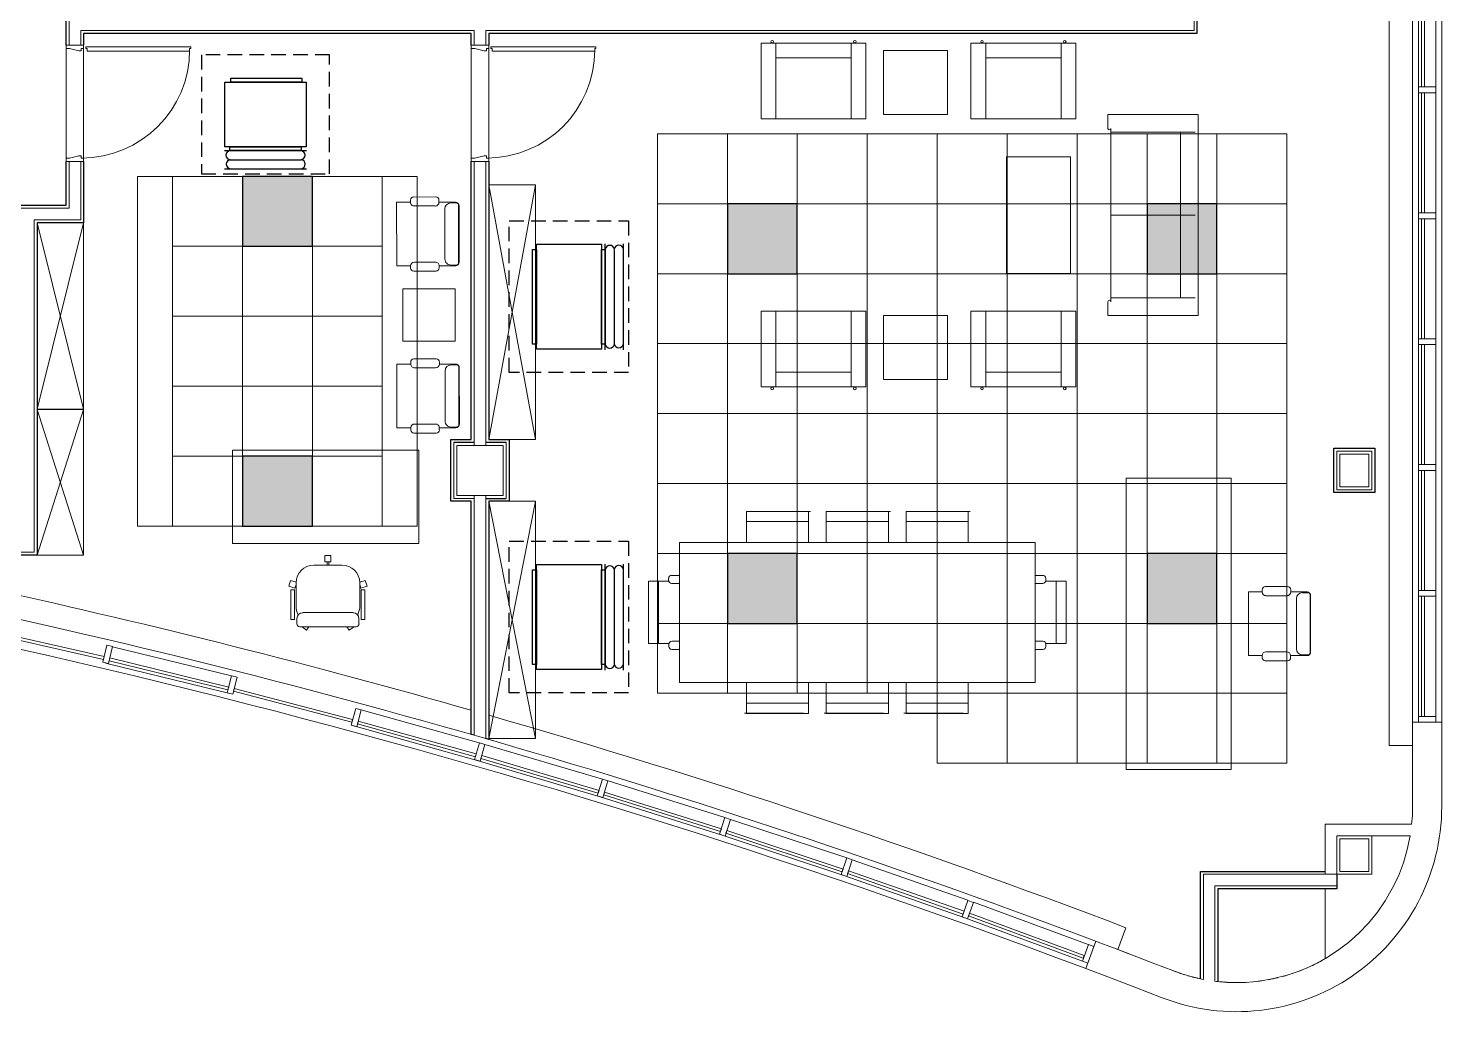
# Model space of a CAD drawing. Header units: millimetres. Extents: x 1722 to 7525, y 2254 to 6279.
# Drawn here: x 6313 to 7525, y 2280 to 3124 of the extents above; entities that cross this region are included whole.
import ezdxf

# ---------------------------------------------------------------- set-up
doc = ezdxf.new("R2010")
doc.units = ezdxf.units.MM
doc.linetypes.add('DASHED2', pattern=[0.375, 0.25, -0.125])
for name, color, linetype in [('-LIGHT', 6, 'Continuous'), ('-SYM', 4, 'Continuous'), ('M-DUCTS', 4, 'Continuous'), ('M-UP', 3, 'Continuous')]:
    doc.layers.add(name, color=color, linetype=linetype)
for name, color, linetype, lineweight in [('A-CLNG', 13, 'Continuous', 9), ('A-CLNG-PATT', 13, 'Continuous', 9), ('A-DOOR', 31, 'Continuous', 9), ('A-DOOR-FRAM', 31, 'Continuous', 18), ('A-FLOR', 192, 'Continuous', 9), ('A-GLAZ-CURT', 52, 'Continuous', 9), ('A-GLAZ-CWMG', 51, 'Continuous', 9), ('A-WALL', 113, 'Continuous', 9), ('A-WALL-FNSH', 113, 'Continuous', 30), ('I-FURN', 30, 'Continuous', 9), ('S-COLS', 52, 'Continuous', 9)]:
    doc.layers.add(name, color=color, linetype=linetype, lineweight=lineweight)

# ---------------------------------------------------------------- blocks, each defined once
blk = doc.blocks.new('za-IN-wood door-single panel - 100x210-5134366-08-Fourth Floor Level__18_90')
at = {"layer": 'A-DOOR'}
for p, q in [((-0.47, 0.048), (-0.45, -0.032)), ((0.45, -0.032), (0.47, 0.048)), ((-0.45, -0.052), (-0.47, -0.052)), ((-0.45, -0.032), (-0.45, -0.052)), ((0.446, -0.981), (0.446, -0.101)), ((0.47, -0.101), (0.446, -0.101)), ((0.45, -0.052), (0.45, -0.032)), ((0.47, -0.052), (0.45, -0.052)), ((0.47, -0.091), (0.47, -0.101)), ((0.484, -0.091), (0.47, -0.091)), ((0.484, -0.091), (0.484, -0.991)), ((0.47, -0.981), (0.446, -0.981)), ((0.47, -0.991), (0.47, -0.981)), ((0.484, -0.991), (0.47, -0.991))]:
    blk.add_line(p, q, dxfattribs=at)
blk.add_arc((0.458, -0.053), 0.928, 180, 270, dxfattribs=at)
at = {"layer": 'A-DOOR-FRAM'}
for p, q in [((-0.5, 0.078), (-0.47, 0.078)), ((-0.5, -0.072), (-0.5, 0.078)), ((-0.47, 0.078), (-0.47, 0.048)), ((0.47, 0.078), (0.5, 0.078)), ((0.47, 0.048), (0.47, 0.078)), ((0.5, 0.078), (0.5, -0.072)), ((-0.47, -0.072), (-0.5, -0.072)), ((-0.47, -0.052), (-0.47, -0.072)), ((0.47, -0.072), (0.47, -0.052)), ((0.5, -0.072), (0.47, -0.072))]:
    blk.add_line(p, q, dxfattribs=at)
blk = doc.blocks.new('za-Column bi Cover - se5_400b_430amm-4961025-08-Fourth Floor Level__18_90')
at = {"layer": 'S-COLS', "lineweight": 15}
for p, q in [((-0.2, 0.215), (0.2, 0.215)), ((-0.2, -0.215), (-0.2, 0.215)), ((0.2, 0.215), (0.2, -0.215)), ((0.2, -0.215), (-0.2, -0.215))]:
    blk.add_line(p, q, dxfattribs=at)
blk = doc.blocks.new('za-Column - se7_250b_280amm-4191843-08-Fourth Floor Level__18_90')
at = {"layer": 'S-COLS', "lineweight": 15}
for p, q in [((-0.15, 0.165), (0.15, 0.165)), ((-0.15, -0.165), (-0.15, 0.165)), ((-0.125, 0.14), (0.125, 0.14)), ((-0.125, -0.14), (-0.125, 0.14)), ((0.125, 0.14), (-0.125, 0.14)), ((-0.125, 0.14), (-0.125, -0.14)), ((0.125, 0.14), (0.125, -0.14)), ((0.125, -0.14), (0.125, 0.14)), ((0.15, 0.165), (0.15, -0.165)), ((0.15, -0.165), (-0.15, -0.165)), ((0.125, -0.14), (-0.125, -0.14)), ((-0.125, -0.14), (0.125, -0.14))]:
    blk.add_line(p, q, dxfattribs=at)
blk = doc.blocks.new('System Panel - Glazed-4624786-08-Fourth Floor Level__18_90')
at = {"layer": 'A-GLAZ-CURT'}
for p, q in [((-0.515, -0.05), (-0.515, -0.024)), ((-0.515, -0.024), (0.515, -0.024)), ((0.515, -0.05), (-0.515, -0.05)), ((0.515, -0.024), (0.515, -0.05))]:
    blk.add_line(p, q, dxfattribs=at)
blk = doc.blocks.new('Rectangular Mullion - 50mm x 150mm-4624781-08-Fourth Floor Level__18_90')
at = {"layer": 'A-GLAZ-CWMG'}
for p, q in [((36.576, -8.172), (36.576, -9.202)), ((36.726, -8.172), (36.726, -9.202))]:
    blk.add_line(p, q, dxfattribs=at)
blk = doc.blocks.new('Rectangular Mullion - 50mm x 150mm-4624683-08-Fourth Floor Level__18_90')
at = {"layer": 'A-GLAZ-CWMG'}
for p, q in [((0.025, 0.075), (-0.025, 0.075)), ((-0.025, 0.075), (-0.025, -0.075)), ((0.025, -0.075), (0.025, 0.075)), ((-0.025, -0.075), (0.025, -0.075))]:
    blk.add_line(p, q, dxfattribs=at)
blk = doc.blocks.new('Rectangular Mullion - 50mm x 150mm-4624785-08-Fourth Floor Level__18_90')
at = {"layer": 'A-GLAZ-CWMG'}
for p, q in [((36.576, -13.572), (36.576, -14.602)), ((36.726, -13.572), (36.726, -14.602))]:
    blk.add_line(p, q, dxfattribs=at)
blk = doc.blocks.new('System Panel - Glazed-4636067-08-Fourth Floor Level__18_90')
at = {"layer": 'A-GLAZ-CURT'}
for p, q in [((-0.525, 0.025), (-0.525, 0.05)), ((-0.525, 0.05), (0.525, 0.05)), ((0.525, 0.025), (-0.525, 0.025)), ((0.525, 0.05), (0.525, 0.025))]:
    blk.add_line(p, q, dxfattribs=at)
blk = doc.blocks.new('System Panel - Glazed-4636068-08-Fourth Floor Level__18_90')
at = {"layer": 'A-GLAZ-CURT'}
for p, q in [((-0.525, 0.0245), (-0.525, 0.0495)), ((-0.525, 0.0495), (0.525, 0.0495)), ((0.525, 0.0245), (-0.525, 0.0245)), ((0.525, 0.0495), (0.525, 0.0245))]:
    blk.add_line(p, q, dxfattribs=at)
blk = doc.blocks.new('Rectangular Mullion - 50mm x 150mm-4638714-08-Fourth Floor Level__18_90')
at = {"layer": 'A-GLAZ-CWMG'}
for p, q in [((33.744, -16.56), (32.758, -16.197)), ((33.693, -16.701), (32.684, -16.33))]:
    blk.add_line(p, q, dxfattribs=at)
blk = doc.blocks.new('Rectangular Mullion - 50mm x 150mm-4638715-08-Fourth Floor Level__18_90')
at = {"layer": 'A-GLAZ-CWMG'}
for p, q in [((32.711, -16.18), (31.719, -15.834)), ((32.684, -16.33), (31.647, -15.967))]:
    blk.add_line(p, q, dxfattribs=at)
blk = doc.blocks.new('Rectangular Mullion - 50mm x 150mm-4638716-08-Fourth Floor Level__18_90')
at = {"layer": 'A-GLAZ-CWMG'}
for p, q in [((31.672, -15.817), (30.674, -15.486)), ((31.647, -15.967), (30.604, -15.621))]:
    blk.add_line(p, q, dxfattribs=at)
blk = doc.blocks.new('Rectangular Mullion - 50mm x 150mm-4622986-08-Fourth Floor Level__18_90')
at = {"layer": 'A-GLAZ-CWMG'}
for p, q in [((-0.05, 0.075), (0, 0.075)), ((-0.05, -0.075), (-0.05, 0.075)), ((0, 0.075), (0, -0.075)), ((0, -0.075), (-0.05, -0.075))]:
    blk.add_line(p, q, dxfattribs=at)
blk = doc.blocks.new('Rectangular Mullion - 50mm x 150mm-4622980-08-Fourth Floor Level__18_90')
at = {"layer": 'A-GLAZ-CWMG'}
for p, q in [((0.025, 0.075), (-0.025, 0.075)), ((-0.025, 0.075), (-0.025, -0.075)), ((0.025, -0.075), (0.025, 0.075)), ((-0.025, -0.075), (0.025, -0.075))]:
    blk.add_line(p, q, dxfattribs=at)
blk = doc.blocks.new('jsdfksdf')
at = {"layer": 'I-FURN'}
for p, q in [((143363.6, 432933.5), (143363.6, 432868.5)), ((143363.6, 432933.5), (143376.3, 432933.5)), ((143363.6, 432933.5), (143363.6, 432868.5)), ((143363.6, 432933.5), (143453.6, 432933.5)), ((143376.3, 432933.5), (143376.3, 432920.8)), ((143376.3, 432933.5), (143440.9, 432933.5)), ((143376.3, 432933.5), (143376.3, 432868.5)), ((143440.9, 432933.5), (143440.9, 432920.8)), ((143440.9, 432933.5), (143440.9, 432868.5)), ((143453.6, 432933.5), (143440.9, 432933.5)), ((143453.6, 432933.5), (143453.6, 432868.5)), ((143453.6, 432933.5), (143453.6, 432868.5)), ((143523.6, 432927.1), (143468.6, 432927.1)), ((143468.6, 432927.1), (143468.6, 432872.1)), ((143468.6, 432872.1), (143468.6, 432927.1)), ((143468.6, 432927.1), (143523.6, 432927.1)), ((143523.6, 432872.1), (143523.6, 432927.1)), ((143523.6, 432927.1), (143523.6, 432872.1)), ((143543.6, 432933.5), (143543.6, 432868.5)), ((143543.6, 432933.5), (143556.3, 432933.5)), ((143543.6, 432933.5), (143543.6, 432868.5)), ((143543.6, 432933.5), (143633.6, 432933.5)), ((143556.3, 432933.5), (143556.3, 432920.8)), ((143556.3, 432933.5), (143620.9, 432933.5)), ((143556.3, 432933.5), (143556.3, 432868.5)), ((143620.9, 432933.5), (143620.9, 432920.8)), ((143620.9, 432933.5), (143620.9, 432868.5)), ((143633.6, 432933.5), (143620.9, 432933.5)), ((143633.6, 432933.5), (143633.6, 432868.5)), ((143633.6, 432933.5), (143633.6, 432868.5)), ((143376.3, 432920.8), (143440.9, 432920.8)), ((143556.3, 432920.8), (143620.9, 432920.8)), ((143363.6, 432868.5), (143376.3, 432868.5)), ((143363.6, 432868.5), (143453.6, 432868.5)), ((143453.6, 432868.5), (143440.9, 432868.5)), ((143468.6, 432872.1), (143523.6, 432872.1)), ((143523.6, 432872.1), (143468.6, 432872.1)), ((143543.6, 432868.5), (143556.3, 432868.5)), ((143543.6, 432868.5), (143633.6, 432868.5)), ((143633.6, 432868.5), (143620.9, 432868.5)), ((143661.1, 432872.2), (143738.6, 432872.2)), ((143661.1, 432860.2), (143661.1, 432872.2)), ((143738.6, 432872.2), (143738.6, 432699.7)), ((143663.6, 432711.6), (143663.6, 432860.2)), ((143736.1, 432857), (143663.6, 432857)), ((143736.1, 432857), (143723.4, 432857)), ((143723.4, 432714.9), (143723.4, 432857)), ((143629.1, 432835.9), (143574.1, 432835.9)), ((143574.1, 432835.9), (143574.1, 432735.9)), ((143574.1, 432735.9), (143574.1, 432835.9)), ((143574.1, 432835.9), (143629.1, 432835.9)), ((143629.1, 432735.9), (143629.1, 432835.9)), ((143629.1, 432835.9), (143629.1, 432735.9)), ((143051, 432796.9), (143062.9, 432796.9)), ((143051, 432796.9), (143051.1, 432742.3)), ((143062.9, 432796.9), (143062.9, 432798.8)), ((143065.5, 432801.4), (143084.6, 432801.5)), ((143084.1, 432793.7), (143066.1, 432793.7)), ((143087.3, 432798.8), (143087.3, 432796.9)), ((143087.3, 432796.9), (143101.6, 432797)), ((143092.3, 432791.2), (143092.4, 432748.1)), ((143101.9, 432796.3), (143097.4, 432796.3)), ((143104.1, 432794.4), (143104.2, 432744.9)), ((143104.5, 432793.8), (143104.6, 432745.5)), ((143736.1, 432785.9), (143663.6, 432785.9)), ((143051.1, 432742.3), (143063, 432742.3)), ((143063, 432740.4), (143063, 432742.3)), ((143066.2, 432745.5), (143084.3, 432745.6)), ((143087.5, 432742.3), (143101.7, 432742.4)), ((143087.5, 432742.3), (143087.5, 432740.5)), ((143102, 432743), (143097.5, 432743)), ((143084.8, 432737.8), (143065.6, 432737.8)), ((143574.1, 432735.9), (143629.1, 432735.9)), ((143629.1, 432735.9), (143574.1, 432735.9)), ((143056.2, 432722.6), (143101.2, 432722.7)), ((143101.2, 432722.7), (143056.2, 432722.6)), ((143056.3, 432677.6), (143056.2, 432722.6)), ((143056.2, 432722.6), (143056.3, 432677.6)), ((143101.2, 432722.7), (143101.3, 432677.7)), ((143101.3, 432677.7), (143101.2, 432722.7)), ((143661.1, 432699.7), (143661.1, 432711.6)), ((143736.1, 432714.9), (143663.6, 432714.9)), ((143736.1, 432714.9), (143723.4, 432714.9)), ((143363.6, 432703.4), (143376.3, 432703.4)), ((143363.6, 432638.4), (143363.6, 432703.4)), ((143363.6, 432703.4), (143453.6, 432703.4)), ((143363.6, 432638.4), (143363.6, 432703.4)), ((143376.3, 432638.4), (143376.3, 432703.4)), ((143440.9, 432638.4), (143440.9, 432703.4)), ((143453.6, 432703.4), (143440.9, 432703.4)), ((143453.6, 432638.4), (143453.6, 432703.4)), ((143453.6, 432638.4), (143453.6, 432703.4)), ((143468.6, 432699.8), (143523.6, 432699.8)), ((143468.6, 432644.8), (143468.6, 432699.8)), ((143523.6, 432699.8), (143468.6, 432699.8)), ((143468.6, 432699.8), (143468.6, 432644.8)), ((143523.6, 432699.8), (143523.6, 432644.8)), ((143523.6, 432644.8), (143523.6, 432699.8)), ((143543.6, 432703.4), (143556.3, 432703.4)), ((143543.6, 432638.4), (143543.6, 432703.4)), ((143543.6, 432703.4), (143633.6, 432703.4)), ((143543.6, 432638.4), (143543.6, 432703.4)), ((143556.3, 432638.4), (143556.3, 432703.4)), ((143620.9, 432638.4), (143620.9, 432703.4)), ((143633.6, 432703.4), (143620.9, 432703.4)), ((143633.6, 432638.4), (143633.6, 432703.4)), ((143633.6, 432638.4), (143633.6, 432703.4)), ((143738.6, 432699.7), (143661.1, 432699.7)), ((143101.3, 432677.7), (143056.3, 432677.6)), ((143056.3, 432677.6), (143101.3, 432677.7)), ((143051.3, 432657.9), (143063.1, 432658)), ((143051.3, 432603.3), (143051.3, 432657.9)), ((143063.1, 432659.9), (143063.1, 432658)), ((143085, 432662.5), (143065.7, 432662.5)), ((143087.7, 432658), (143087.7, 432659.8)), ((143087.7, 432658), (143101.8, 432658)), ((143102.2, 432657.4), (143097.6, 432657.4)), ((143066.4, 432654.7), (143084.4, 432654.8)), ((143092.6, 432609.1), (143092.6, 432652.3)), ((143104.4, 432606), (143104.4, 432655.5)), ((143104.8, 432606.6), (143104.7, 432654.9)), ((143376.3, 432651.1), (143440.9, 432651.1)), ((143376.3, 432638.4), (143376.3, 432651.1)), ((143440.9, 432638.4), (143440.9, 432651.1)), ((143523.6, 432644.8), (143468.6, 432644.8)), ((143468.6, 432644.8), (143523.6, 432644.8)), ((143556.3, 432651.1), (143620.9, 432651.1)), ((143556.3, 432638.4), (143556.3, 432651.1)), ((143620.9, 432638.4), (143620.9, 432651.1)), ((143363.6, 432638.4), (143376.3, 432638.4)), ((143363.6, 432638.4), (143453.6, 432638.4)), ((143376.3, 432638.4), (143440.9, 432638.4)), ((143453.6, 432638.4), (143440.9, 432638.4)), ((143543.6, 432638.4), (143556.3, 432638.4)), ((143543.6, 432638.4), (143633.6, 432638.4)), ((143556.3, 432638.4), (143620.9, 432638.4)), ((143633.6, 432638.4), (143620.9, 432638.4)), ((143051.3, 432603.3), (143063.2, 432603.4)), ((143063.2, 432603.4), (143063.2, 432601.5)), ((143065.8, 432598.8), (143085, 432598.9)), ((143084.4, 432606.6), (143066.4, 432606.6)), ((143087.6, 432601.6), (143087.6, 432603.4)), ((143087.6, 432603.4), (143101.9, 432603.4)), ((143102.3, 432604.1), (143097.7, 432604)), ((142910.1, 432504.2), (142910.1, 432584.2)), ((142910.1, 432584.2), (143070.1, 432584.2)), ((143070.1, 432584.2), (143070.1, 432504.2)), ((143766.9, 432560.3), (143676.9, 432560.3)), ((143676.9, 432560.3), (143676.9, 432310.3)), ((143766.9, 432310.3), (143766.9, 432560.3)), ((143351, 432531.7), (143404.3, 432531.3)), ((143404.3, 432531.7), (143351, 432531.7)), ((143351, 432530.4), (143351, 432531.7)), ((143351, 432529.2), (143351, 432530.4)), ((143351, 432526.6), (143351, 432529.2)), ((143351, 432522.1), (143351, 432526.6)), ((143351, 432523), (143404.3, 432523)), ((143355.3, 432531.5), (143406.1, 432531.5)), ((143404.3, 432531.7), (143404.3, 432530.4)), ((143404.3, 432530.4), (143404.3, 432529.2)), ((143404.3, 432529.2), (143404.3, 432526.6)), ((143404.3, 432526.6), (143404.3, 432522.1)), ((143419.5, 432531.7), (143472.8, 432531.3)), ((143472.8, 432531.7), (143419.5, 432531.7)), ((143419.5, 432530.4), (143419.5, 432531.7)), ((143419.5, 432529.2), (143419.5, 432530.4)), ((143419.5, 432526.6), (143419.5, 432529.2)), ((143419.5, 432522.1), (143419.5, 432526.6)), ((143419.5, 432523), (143472.8, 432523)), ((143423.8, 432531.5), (143474.6, 432531.5)), ((143472.8, 432531.7), (143472.8, 432530.4)), ((143472.8, 432530.4), (143472.8, 432529.2)), ((143472.8, 432529.2), (143472.8, 432526.6)), ((143472.8, 432526.6), (143472.8, 432522.1)), ((143488, 432531.7), (143541.3, 432531.3)), ((143541.3, 432531.7), (143488, 432531.7)), ((143488, 432530.4), (143488, 432531.7)), ((143488, 432529.2), (143488, 432530.4)), ((143488, 432526.6), (143488, 432529.2)), ((143488, 432522.1), (143488, 432526.6)), ((143488, 432523), (143541.3, 432523)), ((143492.3, 432531.5), (143543.1, 432531.5)), ((143541.3, 432531.7), (143541.3, 432530.4)), ((143541.3, 432530.4), (143541.3, 432529.2)), ((143541.3, 432529.2), (143541.3, 432526.6)), ((143541.3, 432526.6), (143541.3, 432522.1)), ((143351, 432519.6), (143351, 432522.1)), ((143351, 432505), (143351, 432519.6)), ((143404.3, 432522.1), (143404.3, 432519.6)), ((143404.3, 432519.6), (143404.3, 432505)), ((143419.5, 432519.6), (143419.5, 432522.1)), ((143419.5, 432505), (143419.5, 432519.6)), ((143472.8, 432522.1), (143472.8, 432519.6)), ((143472.8, 432519.6), (143472.8, 432505)), ((143488, 432519.6), (143488, 432522.1)), ((143488, 432505), (143488, 432519.6)), ((143541.3, 432522.1), (143541.3, 432519.6)), ((143541.3, 432519.6), (143541.3, 432505)), ((143070.1, 432504.2), (142910.1, 432504.2)), ((143293.7, 432385), (143293.7, 432505)), ((143293.7, 432505), (143598.7, 432505)), ((143598.7, 432505), (143293.7, 432505)), ((143293.7, 432505), (143293.7, 432385)), ((143598.7, 432505), (143598.7, 432385)), ((143598.7, 432385), (143598.7, 432505)), ((142989.5, 432493.9), (142989.5, 432488.3)), ((142994.6, 432493.9), (142989.5, 432493.9)), ((142994.6, 432488.3), (142989.5, 432488.3)), ((142991.4, 432488.3), (142991.4, 432485.6)), ((142992.7, 432488.3), (142991.4, 432488.3)), ((142992.7, 432488.3), (142992.7, 432485.6)), ((142994.6, 432493.9), (142994.6, 432488.3)), ((143004.1, 432485.6), (142980, 432485.6)), ((142992.7, 432485.6), (142991.4, 432485.6)), ((143293.7, 432476.8), (143286.9, 432476.8)), ((143605.3, 432476.8), (143598.7, 432476.8)), ((142960, 432472.4), (142958.4, 432467.6)), ((142958.4, 432467.6), (142963.8, 432465.9)), ((142964.8, 432470.9), (142960, 432472.4)), ((142960.3, 432464.3), (142960.3, 432439)), ((142960.3, 432464.3), (142963.5, 432464.3)), ((142963.5, 432464.3), (142963.5, 432439)), ((142963.8, 432465.9), (142964.7, 432468.9)), ((142964.7, 432470.4), (142964.7, 432450.8)), ((143024.1, 432472.4), (143019.4, 432470.9)), ((143019.4, 432470.4), (143019.4, 432450.8)), ((143020.4, 432465.9), (143019.4, 432468.9)), ((143025.7, 432467.6), (143020.4, 432465.9)), ((143020.6, 432464.3), (143020.6, 432439)), ((143023.8, 432464.3), (143020.6, 432464.3)), ((143023.8, 432464.3), (143023.8, 432439)), ((143025.7, 432467.6), (143024.1, 432472.4)), ((143267, 432471.7), (143267, 432418.4)), ((143267, 432471.7), (143268.3, 432471.7)), ((143268.3, 432471.7), (143269.5, 432471.7)), ((143269.5, 432471.7), (143272.1, 432471.7)), ((143272.1, 432471.7), (143276.6, 432471.7)), ((143275.7, 432418.4), (143275.7, 432471.7)), ((143276.6, 432471.7), (143279.1, 432471.7)), ((143279.1, 432471.7), (143284.5, 432471.7)), ((143284.3, 432474.3), (143284.3, 432472.4)), ((143286.9, 432469.8), (143293.7, 432469.8)), ((143598.7, 432469.8), (143605.3, 432469.8)), ((143607.7, 432471.7), (143613.2, 432471.7)), ((143607.9, 432472.4), (143607.9, 432474.3)), ((143613.2, 432471.7), (143615.7, 432471.7)), ((143615.7, 432471.7), (143620.2, 432471.7)), ((143616.7, 432471.7), (143616.7, 432418.4)), ((143620.2, 432471.7), (143622.8, 432471.7)), ((143622.8, 432471.7), (143624.1, 432471.7)), ((143624.1, 432471.7), (143625.3, 432471.7)), ((143625.3, 432418.4), (143625.3, 432471.7)), ((143781.6, 432462.6), (143793.4, 432462.6)), ((143781.6, 432408), (143781.6, 432462.6)), ((143793.4, 432464.5), (143793.4, 432462.6)), ((143815.3, 432467.1), (143796.1, 432467.1)), ((143818, 432462.6), (143818, 432464.4)), ((143818, 432462.6), (143832.1, 432462.6)), ((143796.7, 432459.3), (143814.7, 432459.3)), ((143822.9, 432413.7), (143822.9, 432456.9)), ((143832.5, 432461.9), (143828, 432461.9)), ((143834.7, 432410.5), (143834.7, 432460)), ((143835, 432411.1), (143835, 432459.4)), ((142960.3, 432439), (142963.5, 432439)), ((142965.4, 432435.2), (142965.4, 432439.7)), ((143013.6, 432444.8), (142970.5, 432444.8)), ((143018.7, 432435.2), (143018.7, 432439.7)), ((143023.8, 432439), (143020.6, 432439)), ((143016.2, 432432.7), (142967.9, 432432.7)), ((142973.8, 432429.9), (142969.9, 432432.7)), ((142975.8, 432432.7), (142973.8, 432429.9)), ((143008.3, 432432.7), (143010.3, 432429.9)), ((143010.3, 432429.9), (143014.5, 432432.7)), ((143268.3, 432418.4), (143267, 432418.4)), ((143269.5, 432418.4), (143268.3, 432418.4)), ((143272.1, 432418.4), (143269.5, 432418.4)), ((143276.6, 432418.4), (143272.1, 432418.4)), ((143279.1, 432418.4), (143276.6, 432418.4)), ((143284.6, 432418.4), (143279.1, 432418.4)), ((143284.4, 432417.7), (143284.4, 432415.8)), ((143293.7, 432420.3), (143287, 432420.3)), ((143605.4, 432420.3), (143598.7, 432420.3)), ((143613.2, 432418.4), (143607.8, 432418.4)), ((143608, 432415.8), (143608, 432417.7)), ((143615.7, 432418.4), (143613.2, 432418.4)), ((143620.2, 432418.4), (143615.7, 432418.4)), ((143622.8, 432418.4), (143620.2, 432418.4)), ((143624.1, 432418.4), (143622.8, 432418.4)), ((143625.3, 432418.4), (143624.1, 432418.4)), ((143287, 432413.3), (143293.7, 432413.3)), ((143598.7, 432413.3), (143605.4, 432413.3)), ((143781.6, 432408), (143793.4, 432408)), ((143793.4, 432408), (143793.4, 432406.1)), ((143796.1, 432403.4), (143815.2, 432403.4)), ((143814.6, 432411.2), (143796.7, 432411.2)), ((143817.9, 432406.1), (143817.9, 432408)), ((143817.9, 432408), (143832.1, 432408)), ((143832.5, 432408.6), (143828, 432408.6)), ((143598.7, 432385), (143293.7, 432385)), ((143293.7, 432385), (143598.7, 432385)), ((143351, 432370.5), (143351, 432385)), ((143404.3, 432385), (143404.3, 432370.5)), ((143419.5, 432370.5), (143419.5, 432385)), ((143472.8, 432385), (143472.8, 432370.5)), ((143488, 432370.5), (143488, 432385)), ((143541.3, 432385), (143541.3, 432370.5)), ((143351, 432368), (143351, 432370.5)), ((143351, 432363.5), (143351, 432368)), ((143404.3, 432367), (143351, 432367)), ((143404.3, 432370.5), (143404.3, 432368)), ((143404.3, 432368), (143404.3, 432363.5)), ((143419.5, 432368), (143419.5, 432370.5)), ((143419.5, 432363.5), (143419.5, 432368)), ((143472.8, 432367), (143419.5, 432367)), ((143472.8, 432370.5), (143472.8, 432368)), ((143472.8, 432368), (143472.8, 432363.5)), ((143488, 432368), (143488, 432370.5)), ((143488, 432363.5), (143488, 432368)), ((143541.3, 432367), (143488, 432367)), ((143541.3, 432370.5), (143541.3, 432368)), ((143541.3, 432368), (143541.3, 432363.5)), ((143400.1, 432358.6), (143349.3, 432358.6)), ((143351, 432360.9), (143351, 432363.5)), ((143351, 432359.6), (143351, 432360.9)), ((143351, 432358.4), (143351, 432359.6)), ((143404.3, 432358.4), (143351, 432358.7)), ((143351, 432358.4), (143404.3, 432358.4)), ((143404.3, 432363.5), (143404.3, 432360.9)), ((143404.3, 432360.9), (143404.3, 432359.6)), ((143404.3, 432359.6), (143404.3, 432358.4)), ((143468.5, 432358.6), (143417.7, 432358.6)), ((143419.5, 432360.9), (143419.5, 432363.5)), ((143419.5, 432359.6), (143419.5, 432360.9)), ((143419.5, 432358.4), (143419.5, 432359.6)), ((143472.8, 432358.4), (143419.5, 432358.7)), ((143419.5, 432358.4), (143472.8, 432358.4)), ((143472.8, 432363.5), (143472.8, 432360.9)), ((143472.8, 432360.9), (143472.8, 432359.6)), ((143472.8, 432359.6), (143472.8, 432358.4)), ((143537, 432358.6), (143486.2, 432358.6)), ((143488, 432360.9), (143488, 432363.5)), ((143488, 432359.6), (143488, 432360.9)), ((143488, 432358.4), (143488, 432359.6)), ((143541.3, 432358.4), (143488, 432358.7)), ((143488, 432358.4), (143541.3, 432358.4)), ((143541.3, 432363.5), (143541.3, 432360.9)), ((143541.3, 432360.9), (143541.3, 432359.6)), ((143541.3, 432359.6), (143541.3, 432358.4)), ((143676.9, 432310.3), (143766.9, 432310.3))]:
    blk.add_line(p, q, dxfattribs=at)
for centre, radius, start, end in [((143373.1, 432934.7), 1.11, 0, 180), ((143444.1, 432934.7), 1.11, 0, 180), ((143553.1, 432934.7), 1.11, 0, 180), ((143624.1, 432934.7), 1.11, 0, 180), ((143373.1, 432934.7), 1.11, 180, 0), ((143444.1, 432934.7), 1.11, 180, 0), ((143553.1, 432934.7), 1.11, 180, 0), ((143624.1, 432934.7), 1.11, 180, 0), ((143662.4, 432860.2), 1.25, 180, 0), ((143065.5, 432798.8), 2.62, 90.0956, 180.0956), ((143066.1, 432796.9), 3.23, 180.0956, 270.0956), ((143084.1, 432796.9), 3.23, 270.0956, 0.0956), ((143084.6, 432798.8), 2.69, 0.0956, 90.0956), ((143097.4, 432791.2), 5.08, 90.0956, 180.0956), ((143101.6, 432794.4), 2.54, 0.0956, 90.0956), ((143102, 432793.8), 2.54, 0.0956, 90.0956), ((143066.2, 432742.3), 3.23, 90.0956, 180.0956), ((143084.3, 432742.3), 3.23, 0.0956, 90.0956), ((143097.5, 432748.1), 5.08, 180.0956, 270.0956), ((143101.7, 432744.9), 2.54, 270.0956, 0.0956), ((143102, 432745.5), 2.54, 270.0956, 0.0956), ((143065.6, 432740.4), 2.62, 180.0956, 270.0956), ((143084.8, 432740.5), 2.69, 270.0956, 0.0956), ((143662.4, 432711.6), 1.25, 0, 180), ((143065.7, 432659.9), 2.62, 90.0956, 180.0956), ((143066.4, 432658), 3.23, 180.0956, 270.0956), ((143084.4, 432658), 3.23, 270.0956, 0.0956), ((143085, 432659.8), 2.69, 0.0956, 90.0956), ((143097.7, 432652.3), 5.08, 90.0956, 180.0956), ((143101.8, 432655.5), 2.54, 0.0956, 90.0956), ((143102.2, 432654.9), 2.54, 0.0956, 90.0956), ((143373.1, 432637.1), 1.11, 0, 180), ((143373.1, 432637.1), 1.11, 180, 0), ((143444.1, 432637.1), 1.11, 0, 180), ((143444.1, 432637.1), 1.11, 180, 0), ((143553.1, 432637.1), 1.11, 0, 180), ((143553.1, 432637.1), 1.11, 180, 0), ((143624.1, 432637.1), 1.11, 0, 180), ((143624.1, 432637.1), 1.11, 180, 0), ((143097.7, 432609.1), 5.08, 180.0956, 270.0956), ((143066.4, 432603.4), 3.23, 90.0956, 180.0956), ((143065.8, 432601.5), 2.62, 180.0956, 270.0956), ((143084.4, 432603.4), 3.23, 0.0956, 90.0956), ((143085, 432601.6), 2.69, 270.0956, 0.0956), ((143101.9, 432606), 2.54, 270.0956, 0.0956), ((143102.3, 432606.6), 2.54, 270.0956, 0.0956), ((142980, 432470.4), 15.2, 90, 180), ((143004.1, 432470.4), 15.2, 0, 90), ((143286.9, 432474.3), 2.54, 90, 180), ((143605.3, 432474.3), 2.54, 0, 90), ((143286.9, 432472.4), 2.54, 180, 270), ((143605.3, 432472.4), 2.54, 270, 0), ((143796.1, 432464.5), 2.62, 90, 180), ((143796.7, 432462.6), 3.23, 180, 270), ((143814.7, 432462.6), 3.23, 270, 0), ((143815.3, 432464.4), 2.69, 0, 90), ((143832.1, 432460), 2.54, 0, 90), ((142982.5, 432450.8), 17.8, 180, 206.1684), ((143001.6, 432450.8), 17.8, 333.8342, 0), ((143828, 432456.9), 5.08, 90, 180), ((143832.5, 432459.4), 2.54, 0, 90), ((142970.5, 432439.7), 5.07, 90, 180), ((143013.6, 432439.7), 5.07, 0, 90), ((142967.9, 432435.2), 2.52, 180, 270), ((143016.2, 432435.2), 2.52, 270, 0), ((143287, 432417.7), 2.54, 90, 180), ((143287, 432415.8), 2.54, 180, 270), ((143605.4, 432417.7), 2.54, 0, 90), ((143605.4, 432415.8), 2.54, 270, 0), ((143796.7, 432408), 3.23, 90, 180), ((143796.1, 432406.1), 2.62, 180, 270), ((143814.6, 432408), 3.23, 0, 90), ((143815.2, 432406.1), 2.69, 270, 0), ((143828, 432413.7), 5.08, 180, 270), ((143832.1, 432410.5), 2.54, 270, 0), ((143832.5, 432411.1), 2.54, 270, 0)]:
    blk.add_arc(centre, radius, start, end, dxfattribs=at)
blk = doc.blocks.new('*U138')
at = {"layer": '-LIGHT'}
h = blk.add_hatch(color=256, dxfattribs=at)
h.set_gradient(color1=(250, 230, 5), color2=(251, 249, 157), tint=1, name='SPHERICAL')
h.paths.add_polyline_path([(-30, -30), (30, -30), (30, 30), (-30, 30)])
at = {"layer": '-SYM', "color": 4}
blk.add_lwpolyline([(-30, -30), (30, -30), (30, 30), (-30, 30)], close=True, dxfattribs=at)
blk = doc.blocks.new('A$C6E631D91')
at = {"layer": 'M-DUCTS', "color": 244, "linetype": 'DASHED2', "ltscale": 500, "true_color": 0x991b1e}
blk.add_lwpolyline([(-8940, -20021), (-8940, -19000), (-10040, -19000), (-10040, -20021)], close=True, dxfattribs=at)
at = {"layer": 'M-DUCTS', "color": 244, "linetype": 'DASHED2', "ltscale": 500, "true_color": 0x991b1e, "elevation": 0}
for points in [[(-6375, -21724), (-7399, -21724), (-7399, -20424), (-6375, -20424)], [(-6375, -24473), (-7399, -24473), (-7399, -23173), (-6375, -23173)]]:
    blk.add_lwpolyline(points, close=True, dxfattribs=at)
at = {"layer": 'M-UP', "color": 244, "true_color": 0x991b1e}
for p, q in [((-9840, -19788), (-9840, -19233)), ((-9840, -19233), (-9140, -19233)), ((-9140, -19233), (-9140, -19788)), ((-9843, -19821), (-9137, -19821)), ((-9140, -19788), (-9840, -19788)), ((-9843, -19977), (-9138, -19977)), ((-9795, -19899), (-9185, -19899)), ((-7166, -20624, 0), (-6608, -20624, 0)), ((-7166, -21524, 0), (-7166, -20624, 0)), ((-6608, -20624, 0), (-6608, -21524)), ((-6575, -21529, 0), (-6575, -20620, 0)), ((-6497, -21481, 0), (-6497, -20668, 0)), ((-6420, -21529, 0), (-6420, -20621, 0)), ((-6608, -21524), (-7166, -21524)), ((-7166, -23373, 0), (-6608, -23373, 0)), ((-7166, -24273, 0), (-7166, -23373, 0)), ((-6608, -23373, 0), (-6608, -24273)), ((-6575, -24278, 0), (-6575, -23369, 0)), ((-6420, -24278, 0), (-6420, -23370, 0)), ((-6497, -24230, 0), (-6497, -23417, 0)), ((-6608, -24273), (-7166, -24273))]:
    blk.add_line(p, q, dxfattribs=at)
for points in [[(-9788, -19200), (-9178, -19200), (-9178, -19233), (-9788, -19233)], [(-9795, -19788), (-9185, -19788), (-9185, -19821), (-9795, -19821)]]:
    blk.add_lwpolyline(points, close=True, dxfattribs=at)
at = {"layer": 'M-UP', "color": 244, "true_color": 0x991b1e, "elevation": 0}
for points in [[(-7199, -21481), (-7199, -20668), (-7166, -20668), (-7166, -21481)], [(-6608, -21481), (-6608, -20668), (-6575, -20668), (-6575, -21481)], [(-7199, -24230), (-7199, -23417), (-7166, -23417), (-7166, -24230)], [(-6608, -24230), (-6608, -23417), (-6575, -23417), (-6575, -24230)]]:
    blk.add_lwpolyline(points, close=True, dxfattribs=at)
at = {"layer": 'M-UP', "color": 244, "true_color": 0x991b1e}
for centre, start, end in [((-9790, -19860), 97.5, 262.5), ((-9190, -19860), 277.5, 82.5), ((-9787, -19938), 97.5, 262.5), ((-9188, -19938), 277.5, 82.5), ((-6536, -20673, 0), 7.5, 172.5), ((-6459, -20671, 0), 7.5, 172.5), ((-6536, -21476, 0), 187.5, 352.5), ((-6459, -21473, 0), 187.5, 352.5), ((-6536, -23422, 0), 7.5, 172.5), ((-6459, -23420, 0), 7.5, 172.5), ((-6536, -24225, 0), 187.5, 352.5), ((-6459, -24222, 0), 187.5, 352.5)]:
    blk.add_arc(centre, 39.3, start, end, dxfattribs=at)
blk = doc.blocks.new('KJDKSFSF')
at = {"layer": 'I-FURN'}
for p, q in [((103601, -10042), (103601, -12227)), ((104001, -10042), (103601, -10042)), ((104001, -12227), (103601, -10042)), ((103601, -12227), (104001, -10042)), ((103601, -10042), (104001, -10042)), ((103601, -12227), (103601, -10042)), ((104001, -12227), (104001, -10042)), ((104001, -10042), (104001, -12227)), ((99726, -10367), (99726, -11967)), ((100126, -10367), (99726, -10367)), ((100126, -11967), (99726, -10367)), ((99726, -11967), (100126, -10367)), ((99726, -10367), (100126, -10367)), ((99726, -11967), (99726, -10367)), ((100126, -11967), (100126, -10367)), ((100126, -10367), (100126, -11967)), ((99726, -11967), (100126, -11967)), ((100126, -11967), (99726, -11967)), ((99726, -11969), (99726, -13219)), ((100126, -11969), (99726, -11969)), ((100126, -13219), (99726, -11969)), ((99726, -13219), (100126, -11969)), ((99726, -11969), (100126, -11969)), ((99726, -13219), (99726, -11969)), ((100126, -13219), (100126, -11969)), ((100126, -11969), (100126, -13219)), ((103601, -12227), (104001, -12227)), ((104001, -12227), (103601, -12227)), ((103601, -12757), (103601, -14792)), ((104001, -12757), (103601, -12757)), ((104001, -14792), (103601, -12757)), ((103601, -14792), (104001, -12757)), ((103601, -12757), (104001, -12757)), ((103601, -14792), (103601, -12757)), ((104001, -14792), (104001, -12757)), ((104001, -12757), (104001, -14792)), ((99726, -13219), (100126, -13219)), ((100126, -13219), (99726, -13219)), ((103601, -14792), (104001, -14792)), ((104001, -14792), (103601, -14792))]:
    blk.add_line(p, q, dxfattribs=at)

msp = doc.modelspace()

# ---------------------------------------------------------------- linework, layer by layer
at = {"layer": 'A-CLNG'}
for p, q in [((7480.3, 3289.4), (7480.3, 2508.4)), ((7392.5, 3033.2), (6852.5, 3033.2)), ((6852.5, 3033.2), (6852.5, 2553.2)), ((7392.5, 2493.2), (7392.5, 3033.2)), ((6646.5, 2996.7), (6406.5, 2996.7)), ((6406.5, 2996.7), (6406.5, 2696.7)), ((6646.5, 2696.7), (6646.5, 2996.7)), ((6406.5, 2696.7), (6646.5, 2696.7)), ((6852.5, 2553.2), (7092.5, 2553.2)), ((7092.5, 2553.2), (7092.5, 2493.2)), ((6711.7, 2512.5), (6705.3, 2514.3)), ((7480.3, 2508.4), (7500.3, 2508.4)), ((7092.5, 2493.2), (7392.5, 2493.2)), ((7247.4, 2333.4), (7254.4, 2352.1)), ((7247.4, 2333.4), (7243.7, 2334.8)), ((7256.9, 2329.8), (7247.4, 2333.4))]:
    msp.add_line(p, q, dxfattribs=at)
for centre, radius, start, end in [((4800.3, -4096.3), 6899.6, 74.08019, 77.58467), ((4800.3, -4096.3), 6899.6, 69.16396, 73.95065), ((7349.3, 2456), 151, 248.7426, 252.9248), ((7349.3, 2456), 151, 253.9709, 258.1524)]:
    msp.add_arc(centre, radius, start, end, dxfattribs=at)
at = {"layer": 'A-CLNG-PATT', "color": 244, "true_color": 0x991b1e}
for p, q in [((6852.5, 2553.2), (6852.5, 3033.2)), ((6912.5, 2553.2), (6912.5, 3033.2)), ((6972.5, 2553.2), (6972.5, 3033.2)), ((7032.5, 2553.2), (7032.5, 3033.2)), ((7092.5, 2493.2), (7092.5, 3033.2)), ((7152.5, 2493.2), (7152.5, 3033.2)), ((7212.5, 2493.2), (7212.5, 3033.2)), ((7272.5, 2493.2), (7272.5, 3033.2)), ((7332.5, 2493.2), (7332.5, 3033.2)), ((6436.5, 2996.7), (6616.5, 2996.7)), ((6436.5, 2696.7), (6436.5, 2996.7)), ((6496.5, 2696.7), (6496.5, 2996.7)), ((6556.5, 2696.7), (6556.5, 2996.7)), ((6616.5, 2696.7), (6616.5, 2996.7)), ((6852.5, 2973.2), (7392.5, 2973.2)), ((6436.5, 2936.7), (6616.5, 2936.7)), ((6852.5, 2913.2), (7392.5, 2913.2)), ((6436.5, 2876.7), (6616.5, 2876.7)), ((6852.5, 2853.2), (7392.5, 2853.2)), ((6436.5, 2816.7), (6616.5, 2816.7)), ((6852.5, 2793.2), (7392.5, 2793.2)), ((6436.5, 2756.7), (6616.5, 2756.7)), ((6852.5, 2733.2), (7392.5, 2733.2)), ((6852.5, 2673.2), (7392.5, 2673.2)), ((6852.5, 2613.2), (7392.5, 2613.2)), ((6852.5, 2553.2), (7392.5, 2553.2)), ((7092.5, 2493.2), (7392.5, 2493.2))]:
    msp.add_line(p, q, dxfattribs=at)
at = {"layer": 'A-FLOR'}
msp.add_line((7425.3, 2325.5), (7425.3, 2385.4), dxfattribs=at)
for centre, radius, start, end in [((4800.3, -4096.3), 6854.6, 68.74264, 82.11007), ((7349.3, 2456), 151, 290.1281, 293.6931), ((7349.3, 2456), 151, 294.9671, 299.5787), ((7349.3, 2456), 151, 299.7971, 300.2394), ((7349.3, 2456), 151, 263.919, 268.8108), ((7349.3, 2456), 151, 280.3923, 283.5672), ((7349.3, 2456), 151, 285.2741, 288.5587)]:
    msp.add_arc(centre, radius, start, end, dxfattribs=at)
at = {"layer": 'A-WALL', "color": 7, "lineweight": 15}
for p, q in [((7525.3, 4946.1), (7525.3, 2456)), ((7312.8, 3121.9), (7312.8, 3289.4)), ((7500.3, 2456), (7500.3, 3289.4)), ((6347.8, 3144.4), (6347.8, 3109.4)), ((6695.3, 3121.9), (6357.8, 3121.9)), ((6357.8, 3109.4), (6357.8, 3121.9)), ((6695.3, 3109.4), (6695.3, 3121.9)), ((7312.8, 3121.9), (6705.3, 3121.9)), ((6705.3, 3109.4), (6705.3, 3121.9)), ((6347.8, 3009.4), (6347.8, 2969.4)), ((6357.8, 2959.4), (6357.8, 3009.4)), ((6695.3, 3009.4), (6695.3, 2765.9)), ((6705.3, 2765.9), (6705.3, 3009.4)), ((6042.8, 2969.4), (6347.8, 2969.4)), ((6357.8, 2959.4), (6317.8, 2959.4)), ((6317.8, 2959.4), (6317.8, 2674.3)), ((6677.8, 2720.4), (6677.8, 2768.4)), ((6722.8, 2768.4), (6722.8, 2720.4)), ((6695.3, 2720.4), (6677.8, 2720.4)), ((6695.3, 2722.9), (6695.3, 2517.2)), ((6705.3, 2722.9), (6705.3, 2514.3)), ((6317.8, 2674.3), (6281.2, 2674.3)), ((7500.3, 2528.4), (7525.3, 2528.4)), ((6705.3, 2514.3), (6695.3, 2517.2)), ((7425.3, 2440.9), (7499.5, 2440.9)), ((7425.3, 2397.9), (7425.3, 2440.9)), ((7498.2, 2430.9), (7465.3, 2430.9)), ((7320.8, 2307.7), (7320.8, 2397.9)), ((7435.3, 2397.9), (7320.8, 2397.9)), ((7330.8, 2387.9), (7330.8, 2306.1)), ((7435.3, 2387.9), (7330.8, 2387.9)), ((7219.9, 2317.1), (7228.7, 2340.5))]:
    msp.add_line(p, q, dxfattribs=at)
at = {"layer": 'A-WALL'}
for p, q in [((6345.3, 3106.4), (6345.3, 3012.4)), ((6360.3, 3012.4), (6360.3, 3106.4)), ((6692.8, 3106.4), (6692.8, 3012.4)), ((6707.8, 3012.4), (6707.8, 3106.4))]:
    msp.add_line(p, q, dxfattribs=at)
at = {"layer": 'A-WALL', "color": 7, "lineweight": 15, "flags": 128}
for points in [[(7499.5, 2440.9), (7500.1, 2448.4), (7500.3, 2456)], [(7333.3, 2305.8), (7345.3, 2305), (7357.3, 2305.2), (7369.2, 2306.3), (7381, 2308.4), (7392.7, 2311.3), (7404, 2315.2), (7415, 2320), (7425.6, 2325.7), (7435.7, 2332.1), (7445.3, 2339.4), (7454.2, 2347.4), (7462.5, 2356), (7470.1, 2365.4), (7476.9, 2375.2), (7482.9, 2385.6), (7488.1, 2396.4), (7492.4, 2407.6), (7495.7, 2419.2), (7498.2, 2430.9)], [(7294.5, 2315.3), (7302.3, 2312.5), (7310.3, 2310.1), (7318.3, 2308.2)]]:
    msp.add_lwpolyline(points, dxfattribs=at)
at = {"layer": 'A-WALL', "color": 7, "lineweight": 15}
for centre, radius, start, end in [((4800.3, -4096.3), 6879.6, 68.74264, 77.5586), ((7349.3, 2456), 176, 248.7426, 0), ((7349.3, 2456), 151, 258.1531, 259.1206), ((7349.3, 2456), 151, 262.9626, 263.9175)]:
    msp.add_arc(centre, radius, start, end, dxfattribs=at)
at = {"layer": 'A-WALL'}
for start, end in [(270.3211, 273.7123), (275.4491, 278.6275)]:
    msp.add_arc((7349.3, 2456), 151, start, end, dxfattribs=at)
at = {"layer": 'A-WALL-FNSH'}
for p, q in [((7315.3, 3289.4), (7315.3, 3119.4)), ((6345.3, 3109.4), (6345.3, 3144.4)), ((6692.8, 3119.4), (6360.3, 3119.4)), ((6360.3, 3119.4), (6360.3, 3109.4)), ((6692.8, 3109.4), (6692.8, 3119.4)), ((7315.3, 3119.4), (6707.8, 3119.4)), ((6707.8, 3119.4), (6707.8, 3109.4)), ((6345.3, 2971.9), (6345.3, 3009.4)), ((6360.3, 3009.4), (6360.3, 2956.9)), ((6692.8, 2770.9), (6692.8, 3009.4)), ((6707.8, 3009.4), (6707.8, 2770.9)), ((6045.3, 2971.9), (6345.3, 2971.9)), ((6360.3, 2956.9), (6320.3, 2956.9)), ((6320.3, 2956.9), (6320.3, 2671.8)), ((6675.3, 2770.9), (6692.8, 2770.9)), ((6675.3, 2717.9), (6675.3, 2770.9)), ((6695.3, 2768.4), (6677.8, 2768.4)), ((6722.8, 2768.4), (6705.3, 2768.4)), ((6707.8, 2770.9), (6725.3, 2770.9)), ((6725.3, 2770.9), (6725.3, 2717.9)), ((7432.8, 2725.4), (7432.8, 2763.4)), ((7432.8, 2763.4), (7467.8, 2763.4)), ((7467.8, 2763.4), (7467.8, 2725.4)), ((6692.8, 2717.9), (6675.3, 2717.9)), ((6692.8, 2517.9), (6692.8, 2717.9)), ((6705.3, 2720.4), (6722.8, 2720.4)), ((6707.8, 2717.9), (6707.8, 2513.6)), ((6725.3, 2717.9), (6707.8, 2717.9)), ((7467.8, 2725.4), (7432.8, 2725.4)), ((6320.3, 2671.8), (6283.7, 2671.8)), ((6695.3, 2517.2), (6692.8, 2517.9)), ((6707.8, 2513.6), (6705.3, 2514.3)), ((7318.3, 2308.2), (7318.3, 2400.4)), ((7318.3, 2400.4), (7425.3, 2400.4)), ((7435.3, 2397.9), (7435.3, 2385.4)), ((7333.3, 2385.4), (7333.3, 2305.8)), ((7435.3, 2385.4), (7333.3, 2385.4))]:
    msp.add_line(p, q, dxfattribs=at)

# ---------------------------------------------------------------- block references
at = {"layer": '-LIGHT'}
for p in [(6526.5, 2966.7), (6942.5, 2943.2), (7302.5, 2943.2), (6526.5, 2726.7), (6942.5, 2643.2), (7302.5, 2643.2)]:
    msp.add_blockref('*U138', p, dxfattribs=at)
at = {"layer": 'A-CLNG-PATT', "xscale": 0.1, "yscale": 0.1, "zscale": 0.1}
msp.add_blockref('A$C6E631D91', (7465.3, 5000.9), dxfattribs=at)
at = {"layer": 'A-DOOR', "xscale": 100, "yscale": 100, "zscale": 100}
for p, rotation in [((6353.1, 3059.4), 89.9999999999999), ((6700.6, 3059.4), 89.99999999999993)]:
    msp.add_blockref('za-IN-wood door-single panel - 100x210-5134366-08-Fourth Floor Level__18_90', p, dxfattribs=dict(at, rotation=rotation))
at = {"layer": 'A-GLAZ-CURT'}
for name, p, xscale, yscale, zscale, rotation in [('System Panel - Glazed-4624786-08-Fourth Floor Level__18_90', (7512.8, 3124.9), 100, 100, 100, 270.0000000000001), ('System Panel - Glazed-4624786-08-Fourth Floor Level__18_90', (7512.8, 3016.9), 100, 100, 100, 270.0000000000001), ('System Panel - Glazed-4624786-08-Fourth Floor Level__18_90', (7512.8, 2908.9), 100, 100, 100, 270.0000000000001), ('System Panel - Glazed-4624786-08-Fourth Floor Level__18_90', (7512.8, 2800.9), 100, 100, 100, 270.0000000000001), ('System Panel - Glazed-4624786-08-Fourth Floor Level__18_90', (7512.8, 2692.9), 100, 100, 100, 270.0000000000001), ('System Panel - Glazed-4624786-08-Fourth Floor Level__18_90', (7512.8, 2584.9), 100, 100, 100, 270.0000000000001), ('System Panel - Glazed-4636068-08-Fourth Floor Level__18_90', (6327.2, 2598.7), 100, 100, 100, 167.152172510913), ('System Panel - Glazed-4636068-08-Fourth Floor Level__18_90', (6434.3, 2573.4), 100, 100, 100, 166.2343760107109), ('System Panel - Glazed-4636068-08-Fourth Floor Level__18_90', (6540.9, 2546.4), 100, 100, 100, 165.3165795105098), ('System Panel - Glazed-4636068-08-Fourth Floor Level__18_90', (6647.1, 2517.6), 100, 100, 100, 164.3987830103091), ('System Panel - Glazed-4636068-08-Fourth Floor Level__18_90', (6752.8, 2487.2), 99.99999999999999, 99.99999999999999, 99.99999999999999, 163.4809865101073), ('System Panel - Glazed-4636068-08-Fourth Floor Level__18_90', (6858, 2455.1), 99.99999999999999, 99.99999999999999, 99.99999999999999, 162.5631900099067), ('System Panel - Glazed-4636068-08-Fourth Floor Level__18_90', (6962.7, 2421.3), 100, 100, 100, 161.6453935097052), ('System Panel - Glazed-4636068-08-Fourth Floor Level__18_90', (7066.8, 2385.8), 100, 100, 100, 160.7275970095035), ('System Panel - Glazed-4636067-08-Fourth Floor Level__18_90', (7170.3, 2348.7), 100, 100, 100, 159.7993707442913)]:
    msp.add_blockref(name, p, dxfattribs=dict(at, xscale=xscale, yscale=yscale, zscale=zscale, rotation=rotation))
at = {"layer": 'A-GLAZ-CWMG', "xscale": 100, "yscale": 100, "zscale": 100}
for name, p in [('Rectangular Mullion - 50mm x 150mm-4624781-08-Fourth Floor Level__18_90', (3847.7, 3993.6)), ('Rectangular Mullion - 50mm x 150mm-4624781-08-Fourth Floor Level__18_90', (3847.7, 3885.6)), ('Rectangular Mullion - 50mm x 150mm-4624781-08-Fourth Floor Level__18_90', (3847.7, 3777.6)), ('Rectangular Mullion - 50mm x 150mm-4624781-08-Fourth Floor Level__18_90', (3847.7, 3669.6)), ('Rectangular Mullion - 50mm x 150mm-4624781-08-Fourth Floor Level__18_90', (3847.7, 3561.6)), ('Rectangular Mullion - 50mm x 150mm-4624785-08-Fourth Floor Level__18_90', (3847.7, 3993.6)), ('Rectangular Mullion - 50mm x 150mm-4638716-08-Fourth Floor Level__18_90', (3847.7, 3993.6)), ('Rectangular Mullion - 50mm x 150mm-4638715-08-Fourth Floor Level__18_90', (3847.7, 3993.6)), ('Rectangular Mullion - 50mm x 150mm-4638714-08-Fourth Floor Level__18_90', (3847.7, 3993.6))]:
    msp.add_blockref(name, p, dxfattribs=at)
at = {"layer": 'A-GLAZ-CWMG', "extrusion": (0, 0, -1)}
for name, p, xscale, yscale, zscale, rotation in [('Rectangular Mullion - 50mm x 150mm-4624683-08-Fourth Floor Level__18_90', (-7512.8, 3070.9), 100, 100, 100, 269.9999999999999), ('Rectangular Mullion - 50mm x 150mm-4624683-08-Fourth Floor Level__18_90', (-7512.8, 2962.9), 100, 100, 100, 269.9999999999999), ('Rectangular Mullion - 50mm x 150mm-4624683-08-Fourth Floor Level__18_90', (-7512.8, 2854.9), 100, 100, 100, 269.9999999999999), ('Rectangular Mullion - 50mm x 150mm-4624683-08-Fourth Floor Level__18_90', (-7512.8, 2746.9), 100, 100, 100, 269.9999999999999), ('Rectangular Mullion - 50mm x 150mm-4624683-08-Fourth Floor Level__18_90', (-7512.8, 2638.9), 100, 100, 100, 269.9999999999999), ('Rectangular Mullion - 50mm x 150mm-4622980-08-Fourth Floor Level__18_90', (-6380.9, 2586.5), 99.99999999999999, 99.99999999999999, 99.99999999999999, 13.30672573918816), ('Rectangular Mullion - 50mm x 150mm-4622980-08-Fourth Floor Level__18_90', (-6487.7, 2560.3), 99.99999999999999, 99.99999999999999, 99.99999999999999, 14.22452223938939), ('Rectangular Mullion - 50mm x 150mm-4622980-08-Fourth Floor Level__18_90', (-6594.1, 2532.4), 100, 100, 100, 15.14231873959057), ('Rectangular Mullion - 50mm x 150mm-4624683-08-Fourth Floor Level__18_90', (-7512.8, 2530.9), 100, 100, 100, 269.9999999999999), ('Rectangular Mullion - 50mm x 150mm-4622980-08-Fourth Floor Level__18_90', (-6700.1, 2502.8), 100, 100, 100, 16.06011523979182), ('Rectangular Mullion - 50mm x 150mm-4622980-08-Fourth Floor Level__18_90', (-6805.5, 2471.6), 100, 100, 100, 16.97791173999305), ('Rectangular Mullion - 50mm x 150mm-4622980-08-Fourth Floor Level__18_90', (-6910.5, 2438.6), 100, 100, 100, 17.89570824019425), ('Rectangular Mullion - 50mm x 150mm-4622980-08-Fourth Floor Level__18_90', (-7014.9, 2404), 100, 100, 100, 18.81350474039548), ('Rectangular Mullion - 50mm x 150mm-4622980-08-Fourth Floor Level__18_90', (-7118.7, 2367.6), 100, 100, 100, 19.73130124059671)]:
    msp.add_blockref(name, p, dxfattribs=dict(at, xscale=xscale, yscale=yscale, zscale=zscale, rotation=rotation))
at = {"layer": 'A-GLAZ-CWMG'}
for name, p, xscale, yscale, zscale, rotation in [('Rectangular Mullion - 50mm x 150mm-4638716-08-Fourth Floor Level__18_90', (3203.5, 3891.4), 100, 100, 100, 4.588982501005617), ('Rectangular Mullion - 50mm x 150mm-4638716-08-Fourth Floor Level__18_90', (3460.2, 3938.5), 100, 100, 100, 2.753389500603767), ('Rectangular Mullion - 50mm x 150mm-4638716-08-Fourth Floor Level__18_90', (3589.1, 3958.9), 99.99999999999999, 99.99999999999999, 99.99999999999999, 1.835593000402046), ('Rectangular Mullion - 50mm x 150mm-4638716-08-Fourth Floor Level__18_90', (3718.3, 3977.3), 100, 100, 100, 0.9177965002012622), ('Rectangular Mullion - 50mm x 150mm-4622986-08-Fourth Floor Level__18_90', (7224.3, 2328.8), 100, 100, 100, 339.7993707442913)]:
    msp.add_blockref(name, p, dxfattribs=dict(at, xscale=xscale, yscale=yscale, zscale=zscale, rotation=rotation))
at = {"layer": 'I-FURN'}
msp.add_blockref('jsdfksdf', (-136422.2, -429822.4), dxfattribs=at)
at = {"layer": 'I-FURN', "xscale": 0.1, "yscale": 0.1, "zscale": 0.1}
msp.add_blockref('KJDKSFSF', (-3652.3, 3993.6), dxfattribs=at)
at = {"layer": 'S-COLS', "xscale": 100, "yscale": 100, "zscale": 100}
for name, p in [('za-Column bi Cover - se5_400b_430amm-4961025-08-Fourth Floor Level__18_90', (6700.3, 2744.4)), ('za-Column - se7_250b_280amm-4191843-08-Fourth Floor Level__18_90', (7450.3, 2744.4)), ('za-Column - se7_250b_280amm-4191843-08-Fourth Floor Level__18_90', (7450.3, 2414.4))]:
    msp.add_blockref(name, p, dxfattribs=at)

doc.saveas('drawing.dxf')
